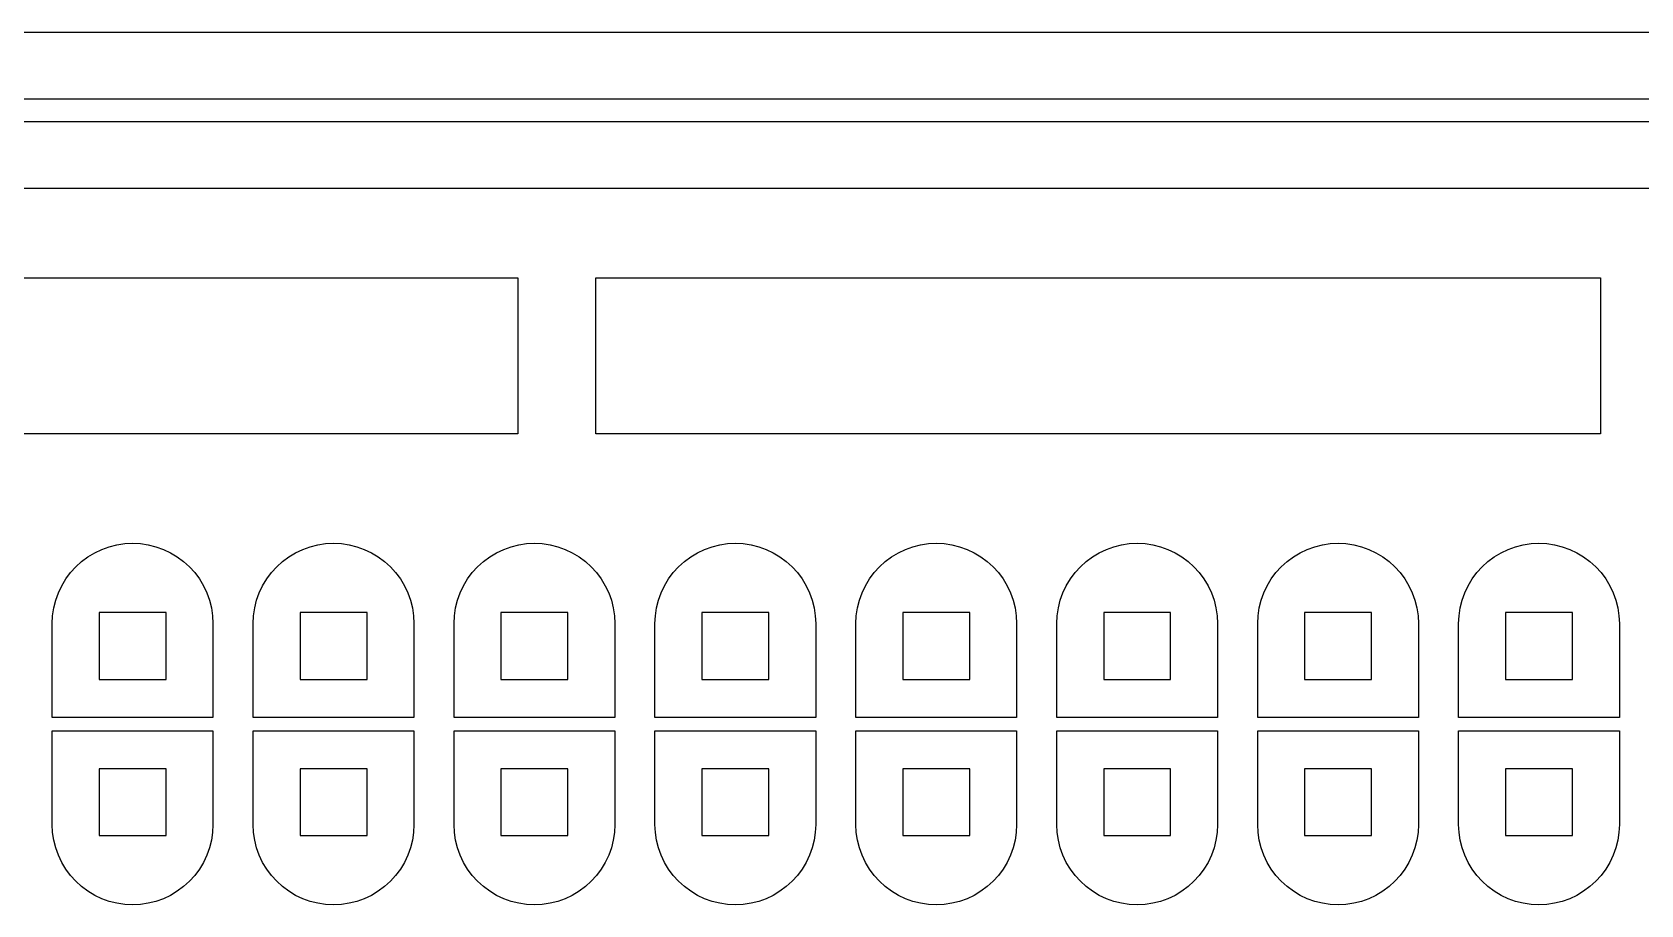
# Model space of a CAD drawing. Extents: x -25 to 122, y -49 to 104.
# Drawn here: x 9.17 to 45.89, y 46.31 to 66.23 of the extents above; entities that cross this region are included whole.
import ezdxf

# ---------------------------------------------------------------- set-up
doc = ezdxf.new("R2010")
doc.units = 0

msp = doc.modelspace()

# ---------------------------------------------------------------- linework, layer by layer
for p, q in [((-11.209, 66.235), (102.919, 66.235)), ((101.39, 64.7065), (-9.6805, 64.7065)), ((-9.17099, 64.197), (100.881, 64.197)), ((99.3525, 62.6685), (-7.64249, 62.6685)), ((-3.5665, 60.6305), (20.2526, 60.6305)), ((20.2526, 60.6305), (20.2526, 57.064)), ((22.0359, 57.064), (22.0359, 60.6305)), ((22.0359, 60.6305), (44.9634, 60.6305)), ((44.9634, 60.6305), (44.9634, 57.064)), ((20.2526, 57.064), (0, 57.064)), ((44.9634, 57.064), (22.0359, 57.064)), ((10.4447, 54.2583), (10.5991, 54.3508)), ((10.5991, 54.3508), (10.7618, 54.4278)), ((10.7618, 54.4278), (10.9313, 54.4885)), ((10.9313, 54.4885), (11.1059, 54.5322)), ((11.1059, 54.5322), (11.284, 54.5586)), ((11.284, 54.5586), (11.4637, 54.5674)), ((11.4637, 54.5674), (11.6435, 54.5586)), ((11.6435, 54.5586), (11.8216, 54.5322)), ((11.8216, 54.5322), (11.9962, 54.4885)), ((11.9962, 54.4885), (12.1657, 54.4278)), ((12.1657, 54.4278), (12.3284, 54.3508)), ((12.3284, 54.3508), (12.4828, 54.2583)), ((15.0302, 54.2583), (15.1846, 54.3508)), ((15.1846, 54.3508), (15.3473, 54.4278)), ((15.3473, 54.4278), (15.5168, 54.4885)), ((15.5168, 54.4885), (15.6914, 54.5322)), ((15.6914, 54.5322), (15.8695, 54.5586)), ((15.8695, 54.5586), (16.0492, 54.5674)), ((16.0492, 54.5674), (16.229, 54.5586)), ((16.229, 54.5586), (16.4071, 54.5322)), ((16.4071, 54.5322), (16.5817, 54.4885)), ((16.5817, 54.4885), (16.7512, 54.4278)), ((16.7512, 54.4278), (16.9139, 54.3508)), ((16.9139, 54.3508), (17.0683, 54.2583)), ((19.6157, 54.2583), (19.7701, 54.3508)), ((19.7701, 54.3508), (19.9328, 54.4278)), ((19.9328, 54.4278), (20.1023, 54.4885)), ((20.1023, 54.4885), (20.2769, 54.5322)), ((20.2769, 54.5322), (20.455, 54.5586)), ((20.455, 54.5586), (20.6347, 54.5674)), ((20.6347, 54.5674), (20.8145, 54.5586)), ((20.8145, 54.5586), (20.9926, 54.5322)), ((20.9926, 54.5322), (21.1672, 54.4885)), ((21.1672, 54.4885), (21.3367, 54.4278)), ((21.3367, 54.4278), (21.4994, 54.3508)), ((21.4994, 54.3508), (21.6538, 54.2583)), ((24.2012, 54.2583), (24.3556, 54.3508)), ((24.3556, 54.3508), (24.5183, 54.4278)), ((24.5183, 54.4278), (24.6878, 54.4885)), ((24.6878, 54.4885), (24.8624, 54.5322)), ((24.8624, 54.5322), (25.0405, 54.5586)), ((25.0405, 54.5586), (25.2202, 54.5674)), ((25.2202, 54.5674), (25.4, 54.5586)), ((25.4, 54.5586), (25.5781, 54.5322)), ((25.5781, 54.5322), (25.7527, 54.4885)), ((25.7527, 54.4885), (25.9222, 54.4278)), ((25.9222, 54.4278), (26.0849, 54.3508)), ((26.0849, 54.3508), (26.2393, 54.2583)), ((28.7867, 54.2583), (28.9411, 54.3508)), ((28.9411, 54.3508), (29.1038, 54.4278)), ((29.1038, 54.4278), (29.2733, 54.4885)), ((29.2733, 54.4885), (29.4479, 54.5322)), ((29.4479, 54.5322), (29.626, 54.5586)), ((29.626, 54.5586), (29.8057, 54.5674)), ((29.8057, 54.5674), (29.9855, 54.5586)), ((29.9855, 54.5586), (30.1636, 54.5322)), ((30.1636, 54.5322), (30.3382, 54.4885)), ((30.3382, 54.4885), (30.5077, 54.4278)), ((30.5077, 54.4278), (30.6704, 54.3508)), ((30.6704, 54.3508), (30.8248, 54.2583)), ((33.3722, 54.2583), (33.5266, 54.3508)), ((33.5266, 54.3508), (33.6893, 54.4278)), ((33.6893, 54.4278), (33.8588, 54.4885)), ((33.8588, 54.4885), (34.0334, 54.5322)), ((34.0334, 54.5322), (34.2115, 54.5586)), ((34.2115, 54.5586), (34.3912, 54.5674)), ((34.3912, 54.5674), (34.571, 54.5586)), ((34.571, 54.5586), (34.7491, 54.5322)), ((34.7491, 54.5322), (34.9237, 54.4885)), ((34.9237, 54.4885), (35.0932, 54.4278)), ((35.0932, 54.4278), (35.2559, 54.3508)), ((35.2559, 54.3508), (35.4103, 54.2583)), ((37.9577, 54.2583), (38.1121, 54.3508)), ((38.1121, 54.3508), (38.2748, 54.4278)), ((38.2748, 54.4278), (38.4443, 54.4885)), ((38.4443, 54.4885), (38.6189, 54.5322)), ((38.6189, 54.5322), (38.797, 54.5586)), ((38.797, 54.5586), (38.9767, 54.5674)), ((38.9767, 54.5674), (39.1565, 54.5586)), ((39.1565, 54.5586), (39.3346, 54.5322)), ((39.3346, 54.5322), (39.5092, 54.4885)), ((39.5092, 54.4885), (39.6787, 54.4278)), ((39.6787, 54.4278), (39.8414, 54.3508)), ((39.8414, 54.3508), (39.9958, 54.2583)), ((42.5432, 54.2583), (42.6976, 54.3508)), ((42.6976, 54.3508), (42.8603, 54.4278)), ((42.8603, 54.4278), (43.0298, 54.4885)), ((43.0298, 54.4885), (43.2044, 54.5322)), ((43.2044, 54.5322), (43.3825, 54.5586)), ((43.3825, 54.5586), (43.5622, 54.5674)), ((43.5622, 54.5674), (43.742, 54.5586)), ((43.742, 54.5586), (43.9201, 54.5322)), ((43.9201, 54.5322), (44.0947, 54.4885)), ((44.0947, 54.4885), (44.2642, 54.4278)), ((44.2642, 54.4278), (44.4269, 54.3508)), ((44.4269, 54.3508), (44.5813, 54.2583)), ((10.0459, 53.8969), (10.1668, 54.0302)), ((10.1668, 54.0302), (10.3001, 54.1511)), ((10.3001, 54.1511), (10.4447, 54.2583)), ((12.4828, 54.2583), (12.6273, 54.1511)), ((12.6273, 54.1511), (12.7607, 54.0302)), ((12.7607, 54.0302), (12.8816, 53.8969)), ((14.6314, 53.8969), (14.7523, 54.0302)), ((14.7523, 54.0302), (14.8856, 54.1511)), ((14.8856, 54.1511), (15.0302, 54.2583)), ((17.0683, 54.2583), (17.2128, 54.1511)), ((17.2128, 54.1511), (17.3462, 54.0302)), ((17.3462, 54.0302), (17.4671, 53.8969)), ((19.2169, 53.8969), (19.3378, 54.0302)), ((19.3378, 54.0302), (19.4711, 54.1511)), ((19.4711, 54.1511), (19.6157, 54.2583)), ((21.6538, 54.2583), (21.7983, 54.1511)), ((21.7983, 54.1511), (21.9317, 54.0302)), ((21.9317, 54.0302), (22.0526, 53.8969)), ((23.8024, 53.8969), (23.9233, 54.0302)), ((23.9233, 54.0302), (24.0566, 54.1511)), ((24.0566, 54.1511), (24.2012, 54.2583)), ((26.2393, 54.2583), (26.3839, 54.1511)), ((26.3839, 54.1511), (26.5172, 54.0302)), ((26.5172, 54.0302), (26.6381, 53.8969)), ((28.3879, 53.8969), (28.5088, 54.0302)), ((28.5088, 54.0302), (28.6421, 54.1511)), ((28.6421, 54.1511), (28.7867, 54.2583)), ((30.8248, 54.2583), (30.9693, 54.1511)), ((30.9693, 54.1511), (31.1027, 54.0302)), ((31.1027, 54.0302), (31.2236, 53.8969)), ((32.9734, 53.8969), (33.0943, 54.0302)), ((33.0943, 54.0302), (33.2276, 54.1511)), ((33.2276, 54.1511), (33.3722, 54.2583)), ((35.4103, 54.2583), (35.5548, 54.1511)), ((35.5548, 54.1511), (35.6882, 54.0302)), ((35.6882, 54.0302), (35.8091, 53.8969)), ((37.5589, 53.8969), (37.6798, 54.0302)), ((37.6798, 54.0302), (37.8131, 54.1511)), ((37.8131, 54.1511), (37.9577, 54.2583)), ((39.9958, 54.2583), (40.1404, 54.1511)), ((40.1404, 54.1511), (40.2737, 54.0302)), ((40.2737, 54.0302), (40.3946, 53.8969)), ((42.1444, 53.8969), (42.2653, 54.0302)), ((42.2653, 54.0302), (42.3986, 54.1511)), ((42.3986, 54.1511), (42.5432, 54.2583)), ((44.5813, 54.2583), (44.7258, 54.1511)), ((44.7258, 54.1511), (44.8592, 54.0302)), ((44.8592, 54.0302), (44.9801, 53.8969)), ((9.84613, 53.5979), (9.93866, 53.7523)), ((9.93866, 53.7523), (10.0459, 53.8969)), ((12.8816, 53.8969), (12.9888, 53.7523)), ((12.9888, 53.7523), (13.0813, 53.5979)), ((14.4316, 53.5979), (14.5242, 53.7523)), ((14.5242, 53.7523), (14.6314, 53.8969)), ((17.4671, 53.8969), (17.5743, 53.7523)), ((17.5743, 53.7523), (17.6669, 53.5979)), ((19.0171, 53.5979), (19.1097, 53.7523)), ((19.1097, 53.7523), (19.2169, 53.8969)), ((22.0526, 53.8969), (22.1598, 53.7523)), ((22.1598, 53.7523), (22.2523, 53.5979)), ((23.6026, 53.5979), (23.6952, 53.7523)), ((23.6952, 53.7523), (23.8024, 53.8969)), ((26.6381, 53.8969), (26.7453, 53.7523)), ((26.7453, 53.7523), (26.8378, 53.5979)), ((28.1881, 53.5979), (28.2807, 53.7523)), ((28.2807, 53.7523), (28.3879, 53.8969)), ((31.2236, 53.8969), (31.3308, 53.7523)), ((31.3308, 53.7523), (31.4234, 53.5979)), ((32.7736, 53.5979), (32.8662, 53.7523)), ((32.8662, 53.7523), (32.9734, 53.8969)), ((35.8091, 53.8969), (35.9163, 53.7523)), ((35.9163, 53.7523), (36.0089, 53.5979)), ((37.3591, 53.5979), (37.4517, 53.7523)), ((37.4517, 53.7523), (37.5589, 53.8969)), ((40.3946, 53.8969), (40.5018, 53.7523)), ((40.5018, 53.7523), (40.5943, 53.5979)), ((41.9446, 53.5979), (42.0372, 53.7523)), ((42.0372, 53.7523), (42.1444, 53.8969)), ((44.9801, 53.8969), (45.0873, 53.7523)), ((45.0873, 53.7523), (45.1799, 53.5979)), ((9.66479, 53.0911), (9.70853, 53.2657)), ((9.70853, 53.2657), (9.76917, 53.4352)), ((9.76917, 53.4352), (9.84613, 53.5979)), ((13.0813, 53.5979), (13.1583, 53.4352)), ((13.1583, 53.4352), (13.219, 53.2657)), ((13.219, 53.2657), (13.2627, 53.0911)), ((14.2503, 53.0911), (14.294, 53.2657)), ((14.294, 53.2657), (14.3547, 53.4352)), ((14.3547, 53.4352), (14.4316, 53.5979)), ((17.6669, 53.5979), (17.7438, 53.4352)), ((17.7438, 53.4352), (17.8045, 53.2657)), ((17.8045, 53.2657), (17.8482, 53.0911)), ((18.8358, 53.0911), (18.8795, 53.2657)), ((18.8795, 53.2657), (18.9402, 53.4352)), ((18.9402, 53.4352), (19.0171, 53.5979)), ((22.2523, 53.5979), (22.3293, 53.4352)), ((22.3293, 53.4352), (22.39, 53.2657)), ((22.39, 53.2657), (22.4337, 53.0911)), ((23.4213, 53.0911), (23.465, 53.2657)), ((23.465, 53.2657), (23.5257, 53.4352)), ((23.5257, 53.4352), (23.6026, 53.5979)), ((26.8378, 53.5979), (26.9148, 53.4352)), ((26.9148, 53.4352), (26.9755, 53.2657)), ((26.9755, 53.2657), (27.0192, 53.0911)), ((28.0068, 53.0911), (28.0505, 53.2657)), ((28.0505, 53.2657), (28.1112, 53.4352)), ((28.1112, 53.4352), (28.1881, 53.5979)), ((31.4234, 53.5979), (31.5003, 53.4352)), ((31.5003, 53.4352), (31.561, 53.2657)), ((31.561, 53.2657), (31.6047, 53.0911)), ((32.5923, 53.0911), (32.636, 53.2657)), ((32.636, 53.2657), (32.6967, 53.4352)), ((32.6967, 53.4352), (32.7736, 53.5979)), ((36.0089, 53.5979), (36.0858, 53.4352)), ((36.0858, 53.4352), (36.1465, 53.2657)), ((36.1465, 53.2657), (36.1902, 53.0911)), ((37.1778, 53.0911), (37.2215, 53.2657)), ((37.2215, 53.2657), (37.2822, 53.4352)), ((37.2822, 53.4352), (37.3591, 53.5979)), ((40.5943, 53.5979), (40.6713, 53.4352)), ((40.6713, 53.4352), (40.732, 53.2657)), ((40.732, 53.2657), (40.7757, 53.0911)), ((41.7633, 53.0911), (41.807, 53.2657)), ((41.807, 53.2657), (41.8677, 53.4352)), ((41.8677, 53.4352), (41.9446, 53.5979)), ((45.1799, 53.5979), (45.2568, 53.4352)), ((45.2568, 53.4352), (45.3175, 53.2657)), ((45.3175, 53.2657), (45.3612, 53.0911)), ((9.62956, 52.7332), (9.63838, 52.913)), ((9.63838, 52.913), (9.66479, 53.0911)), ((12.228, 52.988), (10.6995, 52.988)), ((10.6995, 52.988), (10.6995, 51.4595)), ((12.228, 51.4595), (12.228, 52.988)), ((13.2627, 53.0911), (13.2891, 52.913)), ((13.2891, 52.913), (13.2979, 52.7332)), ((14.2151, 52.7332), (14.2239, 52.913)), ((14.2239, 52.913), (14.2503, 53.0911)), ((16.8135, 52.988), (15.285, 52.988)), ((15.285, 52.988), (15.285, 51.4595)), ((16.8135, 51.4595), (16.8135, 52.988)), ((17.8482, 53.0911), (17.8746, 52.913)), ((17.8746, 52.913), (17.8834, 52.7332)), ((18.8006, 52.7332), (18.8094, 52.913)), ((18.8094, 52.913), (18.8358, 53.0911)), ((21.399, 52.988), (19.8705, 52.988)), ((19.8705, 52.988), (19.8705, 51.4595)), ((21.399, 51.4595), (21.399, 52.988)), ((22.4337, 53.0911), (22.4601, 52.913)), ((22.4601, 52.913), (22.4689, 52.7332)), ((23.386, 52.7332), (23.3949, 52.913)), ((23.3949, 52.913), (23.4213, 53.0911)), ((25.9845, 52.988), (24.456, 52.988)), ((24.456, 52.988), (24.456, 51.4595)), ((25.9845, 51.4595), (25.9845, 52.988)), ((27.0192, 53.0911), (27.0456, 52.913)), ((27.0456, 52.913), (27.0544, 52.7332)), ((27.9716, 52.7332), (27.9804, 52.913)), ((27.9804, 52.913), (28.0068, 53.0911)), ((30.57, 52.988), (29.0415, 52.988)), ((29.0415, 52.988), (29.0415, 51.4595)), ((30.57, 51.4595), (30.57, 52.988)), ((31.6047, 53.0911), (31.6311, 52.913)), ((31.6311, 52.913), (31.6399, 52.7332)), ((32.5571, 52.7332), (32.5659, 52.913)), ((32.5659, 52.913), (32.5923, 53.0911)), ((35.1555, 52.988), (33.627, 52.988)), ((33.627, 52.988), (33.627, 51.4595)), ((35.1555, 51.4595), (35.1555, 52.988)), ((36.1902, 53.0911), (36.2166, 52.913)), ((36.2166, 52.913), (36.2254, 52.7332)), ((37.1425, 52.7332), (37.1514, 52.913)), ((37.1514, 52.913), (37.1778, 53.0911)), ((39.741, 52.988), (38.2125, 52.988)), ((38.2125, 52.988), (38.2125, 51.4595)), ((39.741, 51.4595), (39.741, 52.988)), ((40.7757, 53.0911), (40.8021, 52.913)), ((40.8021, 52.913), (40.8109, 52.7332)), ((41.7281, 52.7332), (41.7369, 52.913)), ((41.7369, 52.913), (41.7633, 53.0911)), ((44.3265, 52.988), (42.798, 52.988)), ((42.798, 52.988), (42.798, 51.4595)), ((44.3265, 51.4595), (44.3265, 52.988)), ((45.3612, 53.0911), (45.3876, 52.913)), ((45.3876, 52.913), (45.3964, 52.7332)), ((9.62956, 50.5933), (9.62956, 52.7332)), ((13.2979, 52.7332), (13.2979, 50.5933)), ((14.2151, 50.5933), (14.2151, 52.7332)), ((17.8834, 52.7332), (17.8834, 50.5933)), ((18.8006, 50.5933), (18.8006, 52.7332)), ((22.4689, 52.7332), (22.4689, 50.5933)), ((23.386, 50.5933), (23.386, 52.7332)), ((27.0544, 52.7332), (27.0544, 50.5933)), ((27.9716, 50.5933), (27.9716, 52.7332)), ((31.6399, 52.7332), (31.6399, 50.5933)), ((32.5571, 50.5933), (32.5571, 52.7332)), ((36.2254, 52.7332), (36.2254, 50.5933)), ((37.1425, 50.5933), (37.1425, 52.7332)), ((40.8109, 52.7332), (40.8109, 50.5933)), ((41.7281, 50.5933), (41.7281, 52.7332)), ((45.3964, 52.7332), (45.3964, 50.5933)), ((10.6995, 51.4595), (12.228, 51.4595)), ((15.285, 51.4595), (16.8135, 51.4595)), ((19.8705, 51.4595), (21.399, 51.4595)), ((24.456, 51.4595), (25.9845, 51.4595)), ((29.0415, 51.4595), (30.57, 51.4595)), ((33.627, 51.4595), (35.1555, 51.4595)), ((38.2125, 51.4595), (39.741, 51.4595)), ((42.798, 51.4595), (44.3265, 51.4595)), ((13.2979, 50.5933), (9.62956, 50.5933)), ((17.8834, 50.5933), (14.2151, 50.5933)), ((22.4689, 50.5933), (18.8006, 50.5933)), ((27.0544, 50.5933), (23.386, 50.5933)), ((31.6399, 50.5933), (27.9716, 50.5933)), ((36.2254, 50.5933), (32.5571, 50.5933)), ((40.8109, 50.5933), (37.1425, 50.5933)), ((45.3964, 50.5933), (41.7281, 50.5933)), ((9.62956, 48.1477), (9.62956, 50.2876)), ((9.62956, 50.2876), (13.2979, 50.2876)), ((13.2979, 50.2876), (13.2979, 48.1477)), ((14.2151, 48.1477), (14.2151, 50.2876)), ((14.2151, 50.2876), (17.8834, 50.2876)), ((17.8834, 50.2876), (17.8834, 48.1477)), ((18.8006, 48.1477), (18.8006, 50.2876)), ((18.8006, 50.2876), (22.4689, 50.2876)), ((22.4689, 50.2876), (22.4689, 48.1477)), ((23.386, 48.1477), (23.386, 50.2876)), ((23.386, 50.2876), (27.0544, 50.2876)), ((27.0544, 50.2876), (27.0544, 48.1477)), ((27.9716, 48.1477), (27.9716, 50.2876)), ((27.9716, 50.2876), (31.6399, 50.2876)), ((31.6399, 50.2876), (31.6399, 48.1477)), ((32.5571, 48.1477), (32.5571, 50.2876)), ((32.5571, 50.2876), (36.2254, 50.2876)), ((36.2254, 50.2876), (36.2254, 48.1477)), ((37.1425, 48.1477), (37.1425, 50.2876)), ((37.1425, 50.2876), (40.8109, 50.2876)), ((40.8109, 50.2876), (40.8109, 48.1477)), ((41.7281, 48.1477), (41.7281, 50.2876)), ((41.7281, 50.2876), (45.3964, 50.2876)), ((45.3964, 50.2876), (45.3964, 48.1477)), ((12.228, 49.4215), (10.6995, 49.4215)), ((10.6995, 49.4215), (10.6995, 47.893)), ((12.228, 47.893), (12.228, 49.4215)), ((16.8135, 49.4215), (15.285, 49.4215)), ((15.285, 49.4215), (15.285, 47.893)), ((16.8135, 47.893), (16.8135, 49.4215)), ((21.399, 49.4215), (19.8705, 49.4215)), ((19.8705, 49.4215), (19.8705, 47.893)), ((21.399, 47.893), (21.399, 49.4215)), ((25.9845, 49.4215), (24.456, 49.4215)), ((24.456, 49.4215), (24.456, 47.893)), ((25.9845, 47.893), (25.9845, 49.4215)), ((30.57, 49.4215), (29.0415, 49.4215)), ((29.0415, 49.4215), (29.0415, 47.893)), ((30.57, 47.893), (30.57, 49.4215)), ((35.1555, 49.4215), (33.627, 49.4215)), ((33.627, 49.4215), (33.627, 47.893)), ((35.1555, 47.893), (35.1555, 49.4215)), ((39.741, 49.4215), (38.2125, 49.4215)), ((38.2125, 49.4215), (38.2125, 47.893)), ((39.741, 47.893), (39.741, 49.4215)), ((44.3265, 49.4215), (42.798, 49.4215)), ((42.798, 49.4215), (42.798, 47.893)), ((44.3265, 47.893), (44.3265, 49.4215)), ((9.63838, 47.968), (9.62956, 48.1477)), ((13.2979, 48.1477), (13.2891, 47.968)), ((14.2239, 47.968), (14.2151, 48.1477)), ((17.8834, 48.1477), (17.8746, 47.968)), ((18.8094, 47.968), (18.8006, 48.1477)), ((22.4689, 48.1477), (22.4601, 47.968)), ((23.3949, 47.968), (23.386, 48.1477)), ((27.0544, 48.1477), (27.0456, 47.968)), ((27.9804, 47.968), (27.9716, 48.1477)), ((31.6399, 48.1477), (31.6311, 47.968)), ((32.5659, 47.968), (32.5571, 48.1477)), ((36.2254, 48.1477), (36.2166, 47.968)), ((37.1514, 47.968), (37.1425, 48.1477)), ((40.8109, 48.1477), (40.8021, 47.968)), ((41.7369, 47.968), (41.7281, 48.1477)), ((45.3964, 48.1477), (45.3876, 47.968)), ((9.66479, 47.7899), (9.63838, 47.968)), ((9.70853, 47.6153), (9.66479, 47.7899)), ((10.6995, 47.893), (12.228, 47.893)), ((13.2627, 47.7899), (13.219, 47.6153)), ((13.2891, 47.968), (13.2627, 47.7899)), ((14.2503, 47.7899), (14.2239, 47.968)), ((14.294, 47.6153), (14.2503, 47.7899)), ((15.285, 47.893), (16.8135, 47.893)), ((17.8482, 47.7899), (17.8045, 47.6153)), ((17.8746, 47.968), (17.8482, 47.7899)), ((18.8358, 47.7899), (18.8094, 47.968)), ((18.8795, 47.6153), (18.8358, 47.7899)), ((19.8705, 47.893), (21.399, 47.893)), ((22.4337, 47.7899), (22.39, 47.6153)), ((22.4601, 47.968), (22.4337, 47.7899)), ((23.4213, 47.7899), (23.3949, 47.968)), ((23.465, 47.6153), (23.4213, 47.7899)), ((24.456, 47.893), (25.9845, 47.893)), ((27.0192, 47.7899), (26.9755, 47.6153)), ((27.0456, 47.968), (27.0192, 47.7899)), ((28.0068, 47.7899), (27.9804, 47.968)), ((28.0505, 47.6153), (28.0068, 47.7899)), ((29.0415, 47.893), (30.57, 47.893)), ((31.6047, 47.7899), (31.561, 47.6153)), ((31.6311, 47.968), (31.6047, 47.7899)), ((32.5923, 47.7899), (32.5659, 47.968)), ((32.636, 47.6153), (32.5923, 47.7899)), ((33.627, 47.893), (35.1555, 47.893)), ((36.1902, 47.7899), (36.1465, 47.6153)), ((36.2166, 47.968), (36.1902, 47.7899)), ((37.1778, 47.7899), (37.1514, 47.968)), ((37.2215, 47.6153), (37.1778, 47.7899)), ((38.2125, 47.893), (39.741, 47.893)), ((40.7757, 47.7899), (40.732, 47.6153)), ((40.8021, 47.968), (40.7757, 47.7899)), ((41.7633, 47.7899), (41.7369, 47.968)), ((41.807, 47.6153), (41.7633, 47.7899)), ((42.798, 47.893), (44.3265, 47.893)), ((45.3612, 47.7899), (45.3175, 47.6153)), ((45.3876, 47.968), (45.3612, 47.7899)), ((9.76917, 47.4458), (9.70853, 47.6153)), ((9.84613, 47.2831), (9.76917, 47.4458)), ((13.1583, 47.4458), (13.0813, 47.2831)), ((13.219, 47.6153), (13.1583, 47.4458)), ((14.3547, 47.4458), (14.294, 47.6153)), ((14.4316, 47.2831), (14.3547, 47.4458)), ((17.7438, 47.4458), (17.6669, 47.2831)), ((17.8045, 47.6153), (17.7438, 47.4458)), ((18.9402, 47.4458), (18.8795, 47.6153)), ((19.0171, 47.2831), (18.9402, 47.4458)), ((22.3293, 47.4458), (22.2523, 47.2831)), ((22.39, 47.6153), (22.3293, 47.4458)), ((23.5257, 47.4458), (23.465, 47.6153)), ((23.6026, 47.2831), (23.5257, 47.4458)), ((26.9148, 47.4458), (26.8378, 47.2831)), ((26.9755, 47.6153), (26.9148, 47.4458)), ((28.1112, 47.4458), (28.0505, 47.6153)), ((28.1881, 47.2831), (28.1112, 47.4458)), ((31.5003, 47.4458), (31.4234, 47.2831)), ((31.561, 47.6153), (31.5003, 47.4458)), ((32.6967, 47.4458), (32.636, 47.6153)), ((32.7736, 47.2831), (32.6967, 47.4458)), ((36.0858, 47.4458), (36.0089, 47.2831)), ((36.1465, 47.6153), (36.0858, 47.4458)), ((37.2822, 47.4458), (37.2215, 47.6153)), ((37.3591, 47.2831), (37.2822, 47.4458)), ((40.6713, 47.4458), (40.5943, 47.2831)), ((40.732, 47.6153), (40.6713, 47.4458)), ((41.8677, 47.4458), (41.807, 47.6153)), ((41.9446, 47.2831), (41.8677, 47.4458)), ((45.2568, 47.4458), (45.1799, 47.2831)), ((45.3175, 47.6153), (45.2568, 47.4458)), ((9.93866, 47.1287), (9.84613, 47.2831)), ((10.0459, 46.9841), (9.93866, 47.1287)), ((12.9888, 47.1287), (12.8816, 46.9841)), ((13.0813, 47.2831), (12.9888, 47.1287)), ((14.5242, 47.1287), (14.4316, 47.2831)), ((14.6314, 46.9841), (14.5242, 47.1287)), ((17.5743, 47.1287), (17.4671, 46.9841)), ((17.6669, 47.2831), (17.5743, 47.1287)), ((19.1097, 47.1287), (19.0171, 47.2831)), ((19.2169, 46.9841), (19.1097, 47.1287)), ((22.1598, 47.1287), (22.0526, 46.9841)), ((22.2523, 47.2831), (22.1598, 47.1287)), ((23.6952, 47.1287), (23.6026, 47.2831)), ((23.8024, 46.9841), (23.6952, 47.1287)), ((26.7453, 47.1287), (26.6381, 46.9841)), ((26.8378, 47.2831), (26.7453, 47.1287)), ((28.2807, 47.1287), (28.1881, 47.2831)), ((28.3879, 46.9841), (28.2807, 47.1287)), ((31.3308, 47.1287), (31.2236, 46.9841)), ((31.4234, 47.2831), (31.3308, 47.1287)), ((32.8662, 47.1287), (32.7736, 47.2831)), ((32.9734, 46.9841), (32.8662, 47.1287)), ((35.9163, 47.1287), (35.8091, 46.9841)), ((36.0089, 47.2831), (35.9163, 47.1287)), ((37.4517, 47.1287), (37.3591, 47.2831)), ((37.5589, 46.9841), (37.4517, 47.1287)), ((40.5018, 47.1287), (40.3946, 46.9841)), ((40.5943, 47.2831), (40.5018, 47.1287)), ((42.0372, 47.1287), (41.9446, 47.2831)), ((42.1444, 46.9841), (42.0372, 47.1287)), ((45.0873, 47.1287), (44.9801, 46.9841)), ((45.1799, 47.2831), (45.0873, 47.1287)), ((10.1668, 46.8508), (10.0459, 46.9841)), ((10.3001, 46.7299), (10.1668, 46.8508)), ((10.4447, 46.6227), (10.3001, 46.7299)), ((12.6273, 46.7299), (12.4828, 46.6227)), ((12.7607, 46.8508), (12.6273, 46.7299)), ((12.8816, 46.9841), (12.7607, 46.8508)), ((14.7523, 46.8508), (14.6314, 46.9841)), ((14.8856, 46.7299), (14.7523, 46.8508)), ((15.0302, 46.6227), (14.8856, 46.7299)), ((17.2128, 46.7299), (17.0683, 46.6227)), ((17.3462, 46.8508), (17.2128, 46.7299)), ((17.4671, 46.9841), (17.3462, 46.8508)), ((19.3378, 46.8508), (19.2169, 46.9841)), ((19.4711, 46.7299), (19.3378, 46.8508)), ((19.6157, 46.6227), (19.4711, 46.7299)), ((21.7983, 46.7299), (21.6538, 46.6227)), ((21.9317, 46.8508), (21.7983, 46.7299)), ((22.0526, 46.9841), (21.9317, 46.8508)), ((23.9233, 46.8508), (23.8024, 46.9841)), ((24.0566, 46.7299), (23.9233, 46.8508)), ((24.2012, 46.6227), (24.0566, 46.7299)), ((26.3839, 46.7299), (26.2393, 46.6227)), ((26.5172, 46.8508), (26.3839, 46.7299)), ((26.6381, 46.9841), (26.5172, 46.8508)), ((28.5088, 46.8508), (28.3879, 46.9841)), ((28.6421, 46.7299), (28.5088, 46.8508)), ((28.7867, 46.6227), (28.6421, 46.7299)), ((30.9693, 46.7299), (30.8248, 46.6227)), ((31.1027, 46.8508), (30.9693, 46.7299)), ((31.2236, 46.9841), (31.1027, 46.8508)), ((33.0943, 46.8508), (32.9734, 46.9841)), ((33.2276, 46.7299), (33.0943, 46.8508)), ((33.3722, 46.6227), (33.2276, 46.7299)), ((35.5548, 46.7299), (35.4103, 46.6227)), ((35.6882, 46.8508), (35.5548, 46.7299)), ((35.8091, 46.9841), (35.6882, 46.8508)), ((37.6798, 46.8508), (37.5589, 46.9841)), ((37.8131, 46.7299), (37.6798, 46.8508)), ((37.9577, 46.6227), (37.8131, 46.7299)), ((40.1404, 46.7299), (39.9958, 46.6227)), ((40.2737, 46.8508), (40.1404, 46.7299)), ((40.3946, 46.9841), (40.2737, 46.8508)), ((42.2653, 46.8508), (42.1444, 46.9841)), ((42.3986, 46.7299), (42.2653, 46.8508)), ((42.5432, 46.6227), (42.3986, 46.7299)), ((44.7258, 46.7299), (44.5813, 46.6227)), ((44.8592, 46.8508), (44.7258, 46.7299)), ((44.9801, 46.9841), (44.8592, 46.8508)), ((10.5991, 46.5301), (10.4447, 46.6227)), ((10.7618, 46.4532), (10.5991, 46.5301)), ((10.9313, 46.3925), (10.7618, 46.4532)), ((11.1059, 46.3488), (10.9313, 46.3925)), ((11.284, 46.3224), (11.1059, 46.3488)), ((11.4637, 46.3136), (11.284, 46.3224)), ((11.6435, 46.3224), (11.4637, 46.3136)), ((11.8216, 46.3488), (11.6435, 46.3224)), ((11.9962, 46.3925), (11.8216, 46.3488)), ((12.1657, 46.4532), (11.9962, 46.3925)), ((12.3284, 46.5301), (12.1657, 46.4532)), ((12.4828, 46.6227), (12.3284, 46.5301)), ((15.1846, 46.5301), (15.0302, 46.6227)), ((15.3473, 46.4532), (15.1846, 46.5301)), ((15.5168, 46.3925), (15.3473, 46.4532)), ((15.6914, 46.3488), (15.5168, 46.3925)), ((15.8695, 46.3224), (15.6914, 46.3488)), ((16.0492, 46.3136), (15.8695, 46.3224)), ((16.229, 46.3224), (16.0492, 46.3136)), ((16.4071, 46.3488), (16.229, 46.3224)), ((16.5817, 46.3925), (16.4071, 46.3488)), ((16.7512, 46.4532), (16.5817, 46.3925)), ((16.9139, 46.5301), (16.7512, 46.4532)), ((17.0683, 46.6227), (16.9139, 46.5301)), ((19.7701, 46.5301), (19.6157, 46.6227)), ((19.9328, 46.4532), (19.7701, 46.5301)), ((20.1023, 46.3925), (19.9328, 46.4532)), ((20.2769, 46.3488), (20.1023, 46.3925)), ((20.455, 46.3224), (20.2769, 46.3488)), ((20.6347, 46.3136), (20.455, 46.3224)), ((20.8145, 46.3224), (20.6347, 46.3136)), ((20.9926, 46.3488), (20.8145, 46.3224)), ((21.1672, 46.3925), (20.9926, 46.3488)), ((21.3367, 46.4532), (21.1672, 46.3925)), ((21.4994, 46.5301), (21.3367, 46.4532)), ((21.6538, 46.6227), (21.4994, 46.5301)), ((24.3556, 46.5301), (24.2012, 46.6227)), ((24.5183, 46.4532), (24.3556, 46.5301)), ((24.6878, 46.3925), (24.5183, 46.4532)), ((24.8624, 46.3488), (24.6878, 46.3925)), ((25.0405, 46.3224), (24.8624, 46.3488)), ((25.2202, 46.3136), (25.0405, 46.3224)), ((25.4, 46.3224), (25.2202, 46.3136)), ((25.5781, 46.3488), (25.4, 46.3224)), ((25.7527, 46.3925), (25.5781, 46.3488)), ((25.9222, 46.4532), (25.7527, 46.3925)), ((26.0849, 46.5301), (25.9222, 46.4532)), ((26.2393, 46.6227), (26.0849, 46.5301)), ((28.9411, 46.5301), (28.7867, 46.6227)), ((29.1038, 46.4532), (28.9411, 46.5301)), ((29.2733, 46.3925), (29.1038, 46.4532)), ((29.4479, 46.3488), (29.2733, 46.3925)), ((29.626, 46.3224), (29.4479, 46.3488)), ((29.8057, 46.3136), (29.626, 46.3224)), ((29.9855, 46.3224), (29.8057, 46.3136)), ((30.1636, 46.3488), (29.9855, 46.3224)), ((30.3382, 46.3925), (30.1636, 46.3488)), ((30.5077, 46.4532), (30.3382, 46.3925)), ((30.6704, 46.5301), (30.5077, 46.4532)), ((30.8248, 46.6227), (30.6704, 46.5301)), ((33.5266, 46.5301), (33.3722, 46.6227)), ((33.6893, 46.4532), (33.5266, 46.5301)), ((33.8588, 46.3925), (33.6893, 46.4532)), ((34.0334, 46.3488), (33.8588, 46.3925)), ((34.2115, 46.3224), (34.0334, 46.3488)), ((34.3912, 46.3136), (34.2115, 46.3224)), ((34.571, 46.3224), (34.3912, 46.3136)), ((34.7491, 46.3488), (34.571, 46.3224)), ((34.9237, 46.3925), (34.7491, 46.3488)), ((35.0932, 46.4532), (34.9237, 46.3925)), ((35.2559, 46.5301), (35.0932, 46.4532)), ((35.4103, 46.6227), (35.2559, 46.5301)), ((38.1121, 46.5301), (37.9577, 46.6227)), ((38.2748, 46.4532), (38.1121, 46.5301)), ((38.4443, 46.3925), (38.2748, 46.4532)), ((38.6189, 46.3488), (38.4443, 46.3925)), ((38.797, 46.3224), (38.6189, 46.3488)), ((38.9767, 46.3136), (38.797, 46.3224)), ((39.1565, 46.3224), (38.9767, 46.3136)), ((39.3346, 46.3488), (39.1565, 46.3224)), ((39.5092, 46.3925), (39.3346, 46.3488)), ((39.6787, 46.4532), (39.5092, 46.3925)), ((39.8414, 46.5301), (39.6787, 46.4532)), ((39.9958, 46.6227), (39.8414, 46.5301)), ((42.6976, 46.5301), (42.5432, 46.6227)), ((42.8603, 46.4532), (42.6976, 46.5301)), ((43.0298, 46.3925), (42.8603, 46.4532)), ((43.2044, 46.3488), (43.0298, 46.3925)), ((43.3825, 46.3224), (43.2044, 46.3488)), ((43.5622, 46.3136), (43.3825, 46.3224)), ((43.742, 46.3224), (43.5622, 46.3136)), ((43.9201, 46.3488), (43.742, 46.3224)), ((44.0947, 46.3925), (43.9201, 46.3488)), ((44.2642, 46.4532), (44.0947, 46.3925)), ((44.4269, 46.5301), (44.2642, 46.4532)), ((44.5813, 46.6227), (44.4269, 46.5301))]:
    msp.add_line(p, q)

doc.saveas('drawing.dxf')
